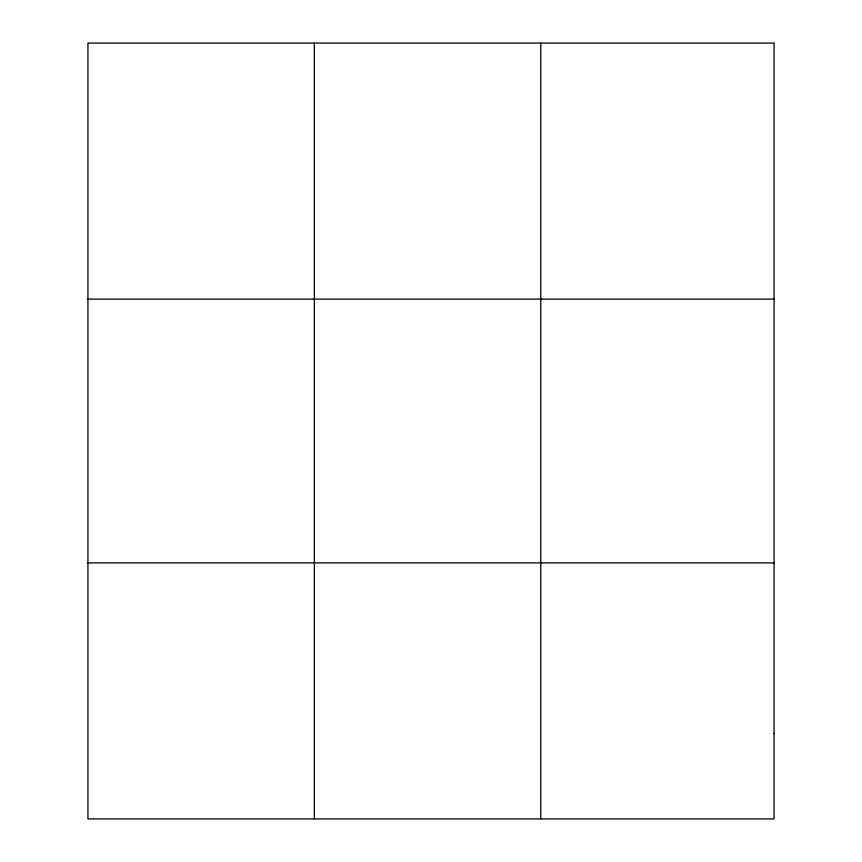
<?xml version="1.0" encoding="UTF-8"?>
<svg xmlns="http://www.w3.org/2000/svg" width="862" height="862" viewBox="0 0 862 862"><rect width="100%" height="100%" fill="white"/><g stroke="black" fill="none" stroke-linecap="round" stroke-linejoin="round"><path stroke-width="1.29" d="M314.361 43.1L314.361 818.9M540.776 43.1L540.776 818.9M87.935 299.114L774.065 299.114M87.935 562.886L774.065 562.886M774.065 733.562L774.065 818.9L87.935 818.9L87.935 43.1L774.065 43.1L774.065 733.562"/></g></svg>
